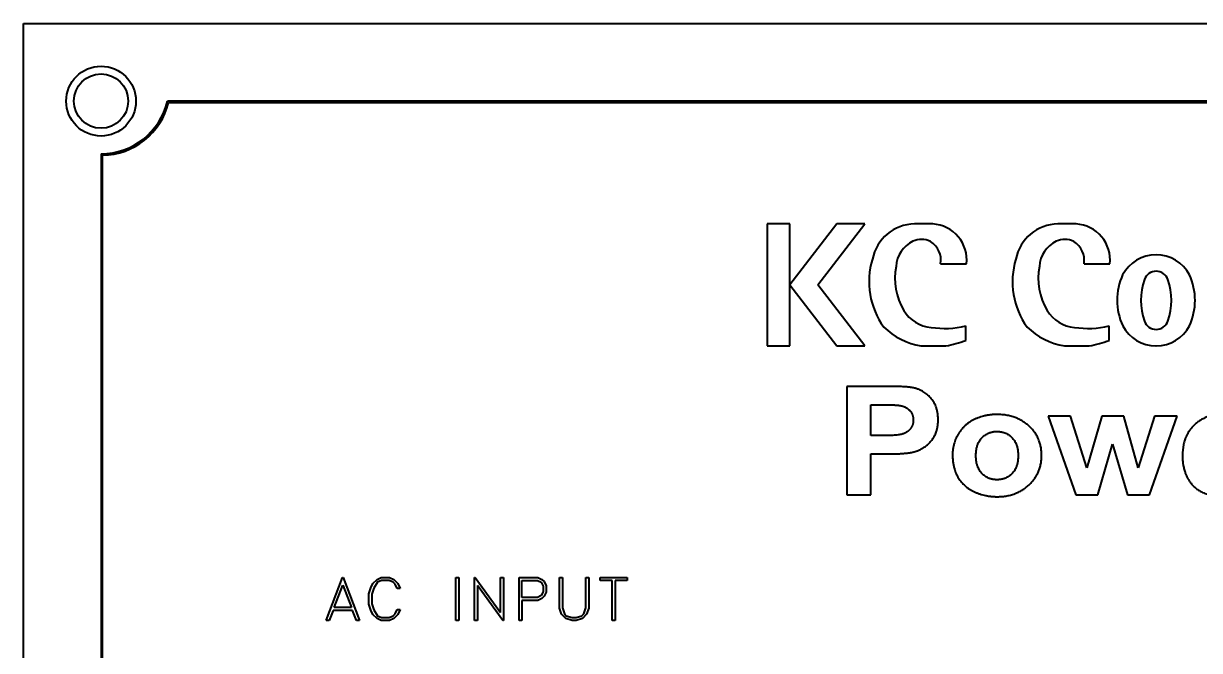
# Model space of a CAD drawing. Header units: millimetres. Extents: x 0 to 5887, y 0 to 4158.
# Drawn here: x 4917 to 4992.9, y 1685.5 to 1725.9 of the extents above; entities that cross this region are included whole.
import ezdxf

# ---------------------------------------------------------------- set-up
doc = ezdxf.new("R2010")
doc.units = ezdxf.units.MM
doc.header["$LTSCALE"] = 7
doc.layers.add('가시적인 것(ISO)', color=3, linetype='Continuous', lineweight=40)

msp = doc.modelspace()

# ---------------------------------------------------------------- linework, layer by layer
at = {"layer": '가시적인 것(ISO)'}
for p, q in [((4917.0357, 1725.9081), (5077.0357, 1725.9081)), ((4917.0357, 1605.9081), (4917.0357, 1725.9081)), ((5068.0275, 1720.9081), (4926.3155, 1720.9081)), ((4926.3941, 1720.8081), (5067.9488, 1720.8081)), ((4922.0357, 1717.5131), (4922.0357, 1614.3032)), ((4922.1357, 1614.4021), (4922.1357, 1717.4142)), ((4966.4637, 1712.99), (4964.9971, 1712.99)), ((4964.9971, 1712.99), (4964.9971, 1705.1313)), ((4966.4637, 1709.0606), (4966.4637, 1712.99)), ((4969.4858, 1712.99), (4966.4637, 1709.0606)), ((4968.2741, 1709.0606), (4971.2963, 1712.99)), ((4971.2963, 1712.99), (4969.4858, 1712.99)), ((4975.6862, 1712.99), (4974.4983, 1712.99)), ((4984.9315, 1712.99), (4983.7436, 1712.99)), ((4976.1865, 1710.4172), (4977.8564, 1710.4172)), ((4985.4318, 1710.4172), (4987.1016, 1710.4172)), ((4966.4637, 1705.1313), (4966.4637, 1709.0606)), ((4966.4637, 1709.0606), (4969.4858, 1705.1313)), ((4971.2963, 1705.1313), (4968.2741, 1709.0606)), ((4977.8076, 1705.4809), (4977.8076, 1706.4124)), ((4987.0528, 1705.4809), (4987.0528, 1706.4124)), ((4964.9971, 1705.1313), (4966.4637, 1705.1313)), ((4969.4858, 1705.1313), (4971.2963, 1705.1313)), ((4974.9176, 1705.1313), (4976.5249, 1705.1313)), ((4984.1628, 1705.1313), (4985.7702, 1705.1313)), ((4990.0701, 1705.1313), (4990.0904, 1705.1313)), ((4972.6242, 1702.5207), (4970.1326, 1702.5207)), ((4970.1326, 1702.5207), (4970.1326, 1695.5207)), ((4971.6852, 1701.3363), (4972.4375, 1701.3363)), ((4971.6852, 1699.3462), (4971.6852, 1701.3363)), ((4984.5647, 1700.5947), (4983.1295, 1700.5947)), ((4983.1295, 1700.5947), (4984.8955, 1695.5207)), ((4985.6105, 1697.2707), (4984.5647, 1700.5947)), ((4986.5708, 1700.5947), (4985.6105, 1697.2707)), ((4987.9901, 1700.5947), (4986.5708, 1700.5947)), ((4988.9237, 1697.2707), (4987.9901, 1700.5947)), ((4989.9855, 1700.5947), (4988.9237, 1697.2707)), ((4989.6494, 1695.5207), (4991.442, 1700.5947)), ((4991.442, 1700.5947), (4989.9855, 1700.5947)), ((4972.5335, 1699.3462), (4971.6852, 1699.3462)), ((4971.6852, 1698.1617), (4972.6989, 1698.1617)), ((4971.6852, 1695.5207), (4971.6852, 1698.1617)), ((4986.3254, 1695.5207), (4987.2751, 1698.786)), ((4987.2751, 1698.786), (4988.2355, 1695.5207)), ((4970.1326, 1695.5207), (4971.6852, 1695.5207)), ((4984.8955, 1695.5207), (4986.3254, 1695.5207)), ((4988.2355, 1695.5207), (4989.6494, 1695.5207)), ((4936.5463, 1687.4229), (4937.6102, 1690.2055)), ((4937.6102, 1690.2055), (4937.649, 1690.2055)), ((4937.649, 1690.2055), (4938.7103, 1687.4229)), ((4939.4402, 1689.5377), (4939.5697, 1689.8069)), ((4939.5697, 1689.8069), (4939.8363, 1690.0709)), ((4939.8725, 1689.8949), (4939.6214, 1689.5118)), ((4939.8363, 1690.0709), (4940.1055, 1690.2055)), ((4940.121, 1690.0165), (4939.8725, 1689.8949)), ((4940.1055, 1690.2055), (4940.6387, 1690.2055)), ((4940.6258, 1690.0165), (4940.121, 1690.0165)), ((4940.8717, 1689.8897), (4940.6258, 1690.0165)), ((4940.6387, 1690.2055), (4940.9105, 1690.0709)), ((4940.9959, 1689.768), (4940.8717, 1689.8897)), ((4940.9105, 1690.0709), (4941.1771, 1689.8043)), ((4941.1771, 1689.8043), (4941.3298, 1689.4962)), ((4944.9278, 1690.2055), (4945.1168, 1690.2055)), ((4944.9278, 1687.4229), (4944.9278, 1690.2055)), ((4945.1168, 1690.2055), (4945.1168, 1687.4229)), ((4946.1185, 1690.2055), (4946.1625, 1690.2055)), ((4946.1185, 1687.4229), (4946.1185, 1690.2055)), ((4946.1625, 1690.2055), (4947.8062, 1687.9354)), ((4947.8062, 1690.2055), (4947.9952, 1690.2055)), ((4947.8062, 1687.9354), (4947.8062, 1690.2055)), ((4947.9952, 1690.2055), (4947.9952, 1687.4229)), ((4948.9943, 1690.2055), (4950.198, 1690.2055)), ((4948.9943, 1687.4229), (4948.9943, 1690.2055)), ((4949.1833, 1690.0165), (4950.1824, 1690.0165)), ((4949.1833, 1688.9086), (4949.1833, 1690.0165)), ((4950.1824, 1690.0165), (4950.4283, 1689.8949)), ((4950.198, 1690.2055), (4950.4698, 1690.0709)), ((4950.4283, 1689.8949), (4950.55, 1689.649)), ((4950.4698, 1690.0709), (4950.6069, 1689.9363)), ((4950.6069, 1689.9363), (4950.739, 1689.6645)), ((4951.6087, 1690.2055), (4951.7976, 1690.2055)), ((4951.6087, 1688.2253), (4951.6087, 1690.2055)), ((4951.7976, 1690.2055), (4951.7976, 1688.2356)), ((4953.2964, 1690.2055), (4953.4853, 1690.2055)), ((4953.2964, 1688.2356), (4953.2964, 1690.2055)), ((4953.4853, 1690.2055), (4953.4853, 1688.2253)), ((4954.2282, 1690.2055), (4955.9703, 1690.2055)), ((4954.2282, 1690.0165), (4954.2282, 1690.2055)), ((4955.0048, 1690.0165), (4954.2282, 1690.0165)), ((4955.0048, 1687.4229), (4955.0048, 1690.0165)), ((4955.9703, 1690.0165), (4955.1937, 1690.0165)), ((4955.1937, 1690.0165), (4955.1937, 1687.4229)), ((4955.9703, 1690.2055), (4955.9703, 1690.0165)), ((4937.0666, 1688.2589), (4937.6283, 1689.7033)), ((4937.6283, 1689.7033), (4938.19, 1688.2589)), ((4939.3056, 1689.1416), (4939.4402, 1689.5377)), ((4939.3056, 1688.4867), (4939.3056, 1689.1416)), ((4939.6214, 1689.5118), (4939.4946, 1689.1338)), ((4939.4946, 1689.1338), (4939.4946, 1688.4945)), ((4941.1331, 1689.4962), (4940.9959, 1689.768)), ((4941.3298, 1689.4962), (4941.1331, 1689.4962)), ((4946.3075, 1689.693), (4946.3075, 1687.4229)), ((4947.9512, 1687.4229), (4946.3075, 1689.693)), ((4950.4283, 1689.0303), (4950.1824, 1688.9086)), ((4950.55, 1689.2762), (4950.4283, 1689.0303)), ((4950.55, 1689.649), (4950.55, 1689.2762)), ((4950.739, 1689.2607), (4950.6069, 1688.9889)), ((4950.739, 1689.6645), (4950.739, 1689.2607)), ((4939.4402, 1688.0907), (4939.3056, 1688.4867)), ((4939.4946, 1688.4945), (4939.6214, 1688.1166)), ((4950.1824, 1688.9086), (4949.1833, 1688.9086)), ((4949.1833, 1688.7197), (4949.1833, 1687.4229)), ((4950.198, 1688.7197), (4949.1833, 1688.7197)), ((4950.4698, 1688.8543), (4950.198, 1688.7197)), ((4950.6069, 1688.9889), (4950.4698, 1688.8543)), ((4936.9967, 1688.07), (4936.7404, 1687.4229)), ((4938.2625, 1688.07), (4936.9967, 1688.07)), ((4938.19, 1688.2589), (4937.0666, 1688.2589)), ((4938.5187, 1687.4229), (4938.2625, 1688.07)), ((4939.5697, 1687.8215), (4939.4402, 1688.0907)), ((4939.8363, 1687.5575), (4939.5697, 1687.8215)), ((4939.6214, 1688.1166), (4939.8725, 1687.7361)), ((4940.1055, 1687.4229), (4939.8363, 1687.5575)), ((4939.8725, 1687.7361), (4940.121, 1687.6118)), ((4940.121, 1687.6118), (4940.6258, 1687.6118)), ((4940.6258, 1687.6118), (4940.8717, 1687.7387)), ((4940.9105, 1687.5575), (4940.6387, 1687.4229)), ((4940.8717, 1687.7387), (4940.9959, 1687.8603)), ((4941.1771, 1687.8241), (4940.9105, 1687.5575)), ((4940.9959, 1687.8603), (4941.1331, 1688.1321)), ((4941.1331, 1688.1321), (4941.3298, 1688.1321)), ((4941.3298, 1688.1321), (4941.1771, 1687.8241)), ((4951.7407, 1687.8267), (4951.6087, 1688.2253)), ((4952.0125, 1687.5575), (4951.7407, 1687.8267)), ((4951.7976, 1688.2356), (4951.9245, 1687.8577)), ((4951.9245, 1687.8577), (4952.041, 1687.7387)), ((4952.4137, 1687.4229), (4952.0125, 1687.5575)), ((4952.041, 1687.7387), (4952.4215, 1687.6118)), ((4952.4215, 1687.6118), (4952.6725, 1687.6118)), ((4952.6725, 1687.6118), (4953.0505, 1687.7387)), ((4953.0815, 1687.5575), (4952.6803, 1687.4229)), ((4953.0505, 1687.7387), (4953.1695, 1687.8577)), ((4953.3507, 1687.8267), (4953.0815, 1687.5575)), ((4953.1695, 1687.8577), (4953.2964, 1688.2356)), ((4953.4853, 1688.2253), (4953.3507, 1687.8267)), ((4936.7404, 1687.4229), (4936.5463, 1687.4229)), ((4938.7103, 1687.4229), (4938.5187, 1687.4229)), ((4940.6387, 1687.4229), (4940.1055, 1687.4229)), ((4945.1168, 1687.4229), (4944.9278, 1687.4229)), ((4946.3075, 1687.4229), (4946.1185, 1687.4229)), ((4947.9952, 1687.4229), (4947.9512, 1687.4229)), ((4949.1833, 1687.4229), (4948.9943, 1687.4229)), ((4952.6803, 1687.4229), (4952.4137, 1687.4229)), ((4955.1937, 1687.4229), (4955.0048, 1687.4229))]:
    msp.add_line(p, q, dxfattribs=at)
for radius in [2.25, 1.75]:
    msp.add_circle((4922.0357, 1720.9081), radius, dxfattribs=at)
for centre, radius, start, end in [((4922.0357, 1721.9081), 4.395, 270, 346.848364), ((4922.0357, 1721.9081), 4.495, 271.274748, 345.835072), ((4974.5544, 1710.1674), 2.8232, 91.13749, 168.648512), ((4975.5369, 1710.6624), 2.3324, 353.965079, 86.328469), ((4983.7997, 1710.1674), 2.8232, 91.13749, 168.648512), ((4984.7822, 1710.6624), 2.3324, 353.965079, 86.328469), ((4975.2358, 1710.1332), 1.9286, 115.685214, 176.379411), ((4974.9417, 1710.7296), 1.2636, 62.739545, 115.385986), ((4974.7874, 1710.6404), 1.4169, 350.936254, 58.842527), ((4984.4811, 1710.1332), 1.9286, 115.685214, 176.379411), ((4984.1869, 1710.7296), 1.2636, 62.739545, 115.385987), ((4984.0327, 1710.6404), 1.4169, 350.936254, 58.842527), ((4976.5872, 1709.2694), 5.0161, 163.154779, 215.717576), ((4985.8325, 1709.2694), 5.0161, 163.154779, 215.717576), ((4990.0735, 1708.5601), 2.4402, 89.841634, 151.817029), ((4990.087, 1708.5601), 2.4402, 28.182971, 90.158365), ((4977.2904, 1709.496), 4.051, 169.201836, 210.894449), ((4986.5356, 1709.496), 4.051, 169.201836, 210.894449), ((4991.5891, 1708.0695), 4.0178, 155.861203, 204.256128), ((4990.1073, 1709.1099), 0.8335, 91.627408, 159.58548), ((4990.06, 1709.1099), 0.8335, 20.41452, 88.372592), ((4988.5731, 1708.0658), 4.0178, 335.802606, 24.197394), ((4993.0449, 1708.0658), 3.951, 160.254973, 199.745027), ((4987.1224, 1708.0658), 3.951, 340.254973, 19.745027), ((4975.7507, 1708.5734), 2.2561, 210.864685, 265.452631), ((4984.996, 1708.5734), 2.2561, 210.864685, 265.452631), ((4990.1073, 1707.0217), 0.8335, 200.41452, 268.372592), ((4990.06, 1707.0217), 0.8335, 271.627408, 339.58548), ((4975.6611, 1709.5993), 4.5295, 225.999325, 260.551611), ((4976.4727, 1711.8763), 5.6246, 260.78399, 283.729359), ((4984.9064, 1709.5993), 4.5295, 225.999325, 260.551611), ((4985.7179, 1711.8763), 5.6246, 260.78399, 283.729359), ((4990.0769, 1707.5714), 2.4402, 208.182971, 269.841634), ((4990.087, 1707.5715), 2.4402, 270.079183, 331.817029), ((4975.3921, 1711.8139), 6.778, 279.621383, 290.877661), ((4984.6374, 1711.8139), 6.778, 279.621383, 290.877661)]:
    msp.add_arc(centre, radius, start, end, dxfattribs=at)
for points in [[(4974.4702, 1702.414), (4974.0381, 1702.5207), (4972.6242, 1702.5207)], [(4976.0228, 1700.3652), (4976.0228, 1701.2029), (4975.1318, 1702.2593), (4974.4702, 1702.414)], [(4972.4375, 1701.3363), (4973.2751, 1701.3363), (4973.5526, 1701.2883)], [(4973.5526, 1701.2883), (4973.9314, 1701.2242), (4974.4222, 1700.7281), (4974.4222, 1700.3439)], [(4979.8216, 1700.7067), (4979, 1700.7067), (4977.6768, 1700.0505), (4976.9512, 1698.7966), (4976.9512, 1698.1297)], [(4982.6974, 1698.071), (4982.6974, 1699.2128), (4981.0808, 1700.7067), (4979.8216, 1700.7067)], [(4994.3391, 1700.7067), (4993.2294, 1700.7067), (4991.7835, 1699.2822), (4991.7835, 1698.0177)], [(4974.4222, 1700.3439), (4974.4222, 1700.0345), (4974.0701, 1699.5649), (4973.4512, 1699.3462), (4972.5335, 1699.3462)], [(4974.3102, 1698.2631), (4974.7157, 1698.3431), (4975.5106, 1698.8447), (4976.0228, 1699.725), (4976.0228, 1700.3652)], [(4978.4611, 1698.0604), (4978.4611, 1698.8127), (4979.2454, 1699.613), (4979.8216, 1699.613)], [(4979.8216, 1699.613), (4980.4032, 1699.613), (4981.1821, 1698.8127), (4981.1821, 1698.0657)], [(4972.6989, 1698.1617), (4973.75, 1698.1617), (4974.3102, 1698.2631)], [(4976.9512, 1698.1297), (4976.9512, 1697.2547), (4977.6768, 1696.0383), (4979.064, 1695.4087), (4979.8269, 1695.4087)], [(4979.8216, 1696.5024), (4979.2454, 1696.5024), (4978.4611, 1697.3027), (4978.4611, 1698.0604)], [(4981.1821, 1698.0657), (4981.1821, 1697.3027), (4980.4032, 1696.5024), (4979.8216, 1696.5024)], [(4979.8269, 1695.4087), (4981.0647, 1695.4087), (4982.6974, 1696.9239), (4982.6974, 1698.071)], [(4991.7835, 1698.0177), (4991.7835, 1696.9666), (4992.333, 1696.273)], [(4992.333, 1696.273), (4993.032, 1695.4087), (4994.4832, 1695.4087)]]:
    msp.add_open_spline(points, degree=2, dxfattribs=at)

doc.saveas('drawing.dxf')
